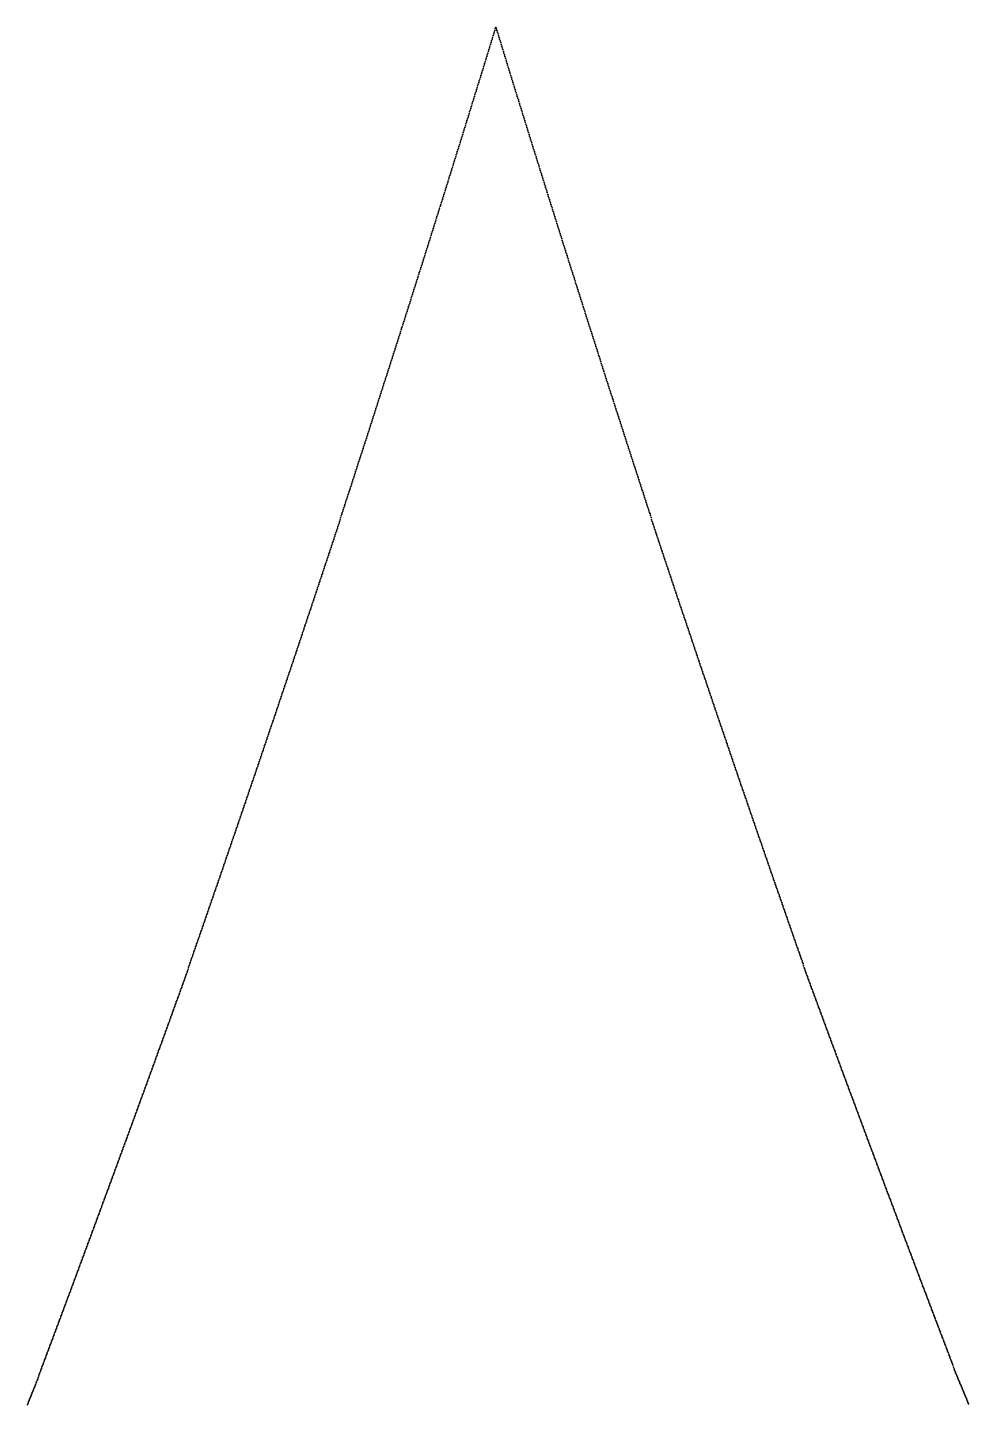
# Model space of a CAD drawing. Header units: metres. Extents: x 0 to 360, y 49 to 117.
# Drawn here: x 142.86 to 153.09, y 83.52 to 98.49 of the extents above; entities that cross this region are included whole.
import ezdxf

# ---------------------------------------------------------------- set-up
doc = ezdxf.new("R2010")
doc.units = ezdxf.units.M

msp = doc.modelspace()

# ---------------------------------------------------------------- linework, layer by layer
for p in [(147.947, 98.478), (147.953, 98.49), (147.959, 98.477), (147.901, 98.327), (147.907, 98.346), (147.913, 98.364), (147.918, 98.383), (147.924, 98.402), (147.93, 98.421), (147.936, 98.44), (147.942, 98.459), (147.965, 98.458), (147.971, 98.439), (147.977, 98.42), (147.982, 98.401), (147.988, 98.382), (147.994, 98.363), (148, 98.345), (148.006, 98.326), (147.854, 98.175), (147.86, 98.194), (147.866, 98.213), (147.872, 98.232), (147.878, 98.251), (147.883, 98.27), (147.889, 98.289), (147.895, 98.308), (148.011, 98.307), (148.017, 98.288), (148.023, 98.269), (148.029, 98.25), (148.035, 98.231), (148.041, 98.212), (148.046, 98.193), (148.052, 98.175), (147.814, 98.043), (147.819, 98.062), (147.825, 98.081), (147.831, 98.1), (147.837, 98.119), (147.843, 98.138), (147.849, 98.156), (148.058, 98.156), (148.064, 98.137), (148.07, 98.118), (148.075, 98.099), (148.081, 98.08), (148.087, 98.061), (148.093, 98.043), (147.767, 97.892), (147.773, 97.911), (147.779, 97.93), (147.785, 97.949), (147.79, 97.968), (147.796, 97.987), (147.802, 98.006), (147.808, 98.024), (148.099, 98.024), (148.105, 98.005), (148.11, 97.986), (148.116, 97.967), (148.122, 97.948), (148.128, 97.93), (148.134, 97.911), (148.139, 97.892), (147.721, 97.742), (147.726, 97.761), (147.732, 97.78), (147.738, 97.798), (147.744, 97.817), (147.75, 97.836), (147.755, 97.855), (147.761, 97.874), (148.145, 97.873), (148.151, 97.854), (148.157, 97.835), (148.163, 97.817), (148.168, 97.798), (148.174, 97.779), (148.18, 97.76), (148.186, 97.741), (147.674, 97.592), (147.68, 97.61), (147.686, 97.629), (147.692, 97.648), (147.697, 97.667), (147.703, 97.686), (147.709, 97.704), (147.715, 97.723), (148.192, 97.723), (148.198, 97.704), (148.203, 97.685), (148.209, 97.666), (148.215, 97.648), (148.221, 97.629), (148.227, 97.61), (148.232, 97.591), (147.628, 97.442), (147.633, 97.46), (147.639, 97.479), (147.645, 97.498), (147.651, 97.517), (147.657, 97.535), (147.662, 97.554), (147.668, 97.573), (148.238, 97.573), (148.244, 97.554), (148.25, 97.535), (148.256, 97.516), (148.262, 97.498), (148.267, 97.479), (148.273, 97.46), (148.279, 97.441), (147.581, 97.292), (147.587, 97.311), (147.593, 97.329), (147.598, 97.348), (147.604, 97.367), (147.61, 97.385), (147.616, 97.404), (147.622, 97.423), (148.285, 97.423), (148.291, 97.404), (148.296, 97.385), (148.302, 97.367), (148.308, 97.348), (148.314, 97.329), (148.32, 97.31), (148.326, 97.292), (147.534, 97.142), (147.54, 97.161), (147.546, 97.18), (147.552, 97.198), (147.558, 97.217), (147.564, 97.236), (147.569, 97.254), (147.575, 97.273), (148.331, 97.273), (148.337, 97.254), (148.343, 97.236), (148.349, 97.217), (148.355, 97.198), (148.36, 97.18), (148.366, 97.161), (148.372, 97.142), (147.488, 96.993), (147.494, 97.012), (147.5, 97.03), (147.505, 97.049), (147.511, 97.068), (147.517, 97.086), (147.523, 97.105), (147.529, 97.124), (148.378, 97.124), (148.384, 97.105), (148.39, 97.086), (148.395, 97.068), (148.401, 97.049), (148.407, 97.031), (148.413, 97.012), (148.419, 96.993), (147.441, 96.844), (147.447, 96.863), (147.453, 96.881), (147.459, 96.9), (147.465, 96.918), (147.47, 96.937), (147.476, 96.956), (147.482, 96.974), (148.424, 96.975), (148.43, 96.956), (148.436, 96.937), (148.442, 96.919), (148.448, 96.9), (148.454, 96.882), (148.459, 96.863), (148.465, 96.844), (147.395, 96.695), (147.401, 96.714), (147.406, 96.732), (147.412, 96.751), (147.418, 96.77), (147.424, 96.788), (147.43, 96.807), (147.436, 96.825), (148.471, 96.826), (148.477, 96.807), (148.483, 96.789), (148.488, 96.77), (148.494, 96.751), (148.5, 96.733), (148.506, 96.714), (148.512, 96.696), (147.342, 96.528), (147.348, 96.547), (147.354, 96.565), (147.36, 96.584), (147.366, 96.602), (147.372, 96.621), (147.377, 96.639), (147.383, 96.658), (147.389, 96.677), (148.518, 96.677), (148.523, 96.659), (148.529, 96.64), (148.535, 96.621), (148.541, 96.603), (148.547, 96.584), (148.552, 96.566), (148.558, 96.547), (148.564, 96.529), (147.296, 96.38), (147.302, 96.398), (147.308, 96.417), (147.313, 96.435), (147.319, 96.454), (147.325, 96.472), (147.331, 96.491), (147.337, 96.51), (148.57, 96.51), (148.576, 96.492), (148.582, 96.473), (148.587, 96.455), (148.593, 96.436), (148.599, 96.418), (148.605, 96.399), (148.611, 96.381), (147.249, 96.232), (147.255, 96.25), (147.261, 96.269), (147.267, 96.287), (147.273, 96.306), (147.278, 96.324), (147.284, 96.343), (147.29, 96.361), (148.616, 96.362), (148.622, 96.344), (148.628, 96.325), (148.634, 96.307), (148.64, 96.288), (148.645, 96.27), (148.651, 96.251), (148.657, 96.233), (147.203, 96.084), (147.209, 96.102), (147.214, 96.121), (147.22, 96.139), (147.226, 96.158), (147.232, 96.176), (147.238, 96.195), (147.244, 96.213), (148.663, 96.214), (148.669, 96.196), (148.675, 96.177), (148.68, 96.159), (148.686, 96.14), (148.692, 96.122), (148.698, 96.104), (148.704, 96.085), (147.156, 95.937), (147.162, 95.955), (147.168, 95.973), (147.174, 95.992), (147.18, 96.01), (147.185, 96.029), (147.191, 96.047), (147.197, 96.066), (148.709, 96.067), (148.715, 96.048), (148.721, 96.03), (148.727, 96.011), (148.733, 95.993), (148.739, 95.975), (148.744, 95.956), (148.75, 95.938), (147.11, 95.789), (147.116, 95.808), (147.121, 95.826), (147.127, 95.844), (147.133, 95.863), (147.139, 95.881), (147.145, 95.9), (147.151, 95.918), (148.756, 95.919), (148.762, 95.901), (148.768, 95.883), (148.773, 95.864), (148.779, 95.846), (148.785, 95.827), (148.791, 95.809), (148.797, 95.791), (147.063, 95.642), (147.069, 95.661), (147.075, 95.679), (147.081, 95.697), (147.087, 95.716), (147.092, 95.734), (147.098, 95.752), (147.104, 95.771), (148.803, 95.772), (148.808, 95.754), (148.814, 95.736), (148.82, 95.717), (148.826, 95.699), (148.832, 95.68), (148.837, 95.662), (148.843, 95.644), (147.017, 95.496), (147.023, 95.514), (147.028, 95.532), (147.034, 95.551), (147.04, 95.569), (147.046, 95.587), (147.052, 95.606), (147.057, 95.624), (148.849, 95.625), (148.855, 95.607), (148.861, 95.589), (148.867, 95.57), (148.872, 95.552), (148.878, 95.534), (148.884, 95.515), (148.89, 95.497), (146.964, 95.331), (146.97, 95.349), (146.976, 95.367), (146.982, 95.386), (146.988, 95.404), (146.993, 95.422), (146.999, 95.441), (147.005, 95.459), (147.011, 95.477), (148.896, 95.479), (148.901, 95.46), (148.907, 95.442), (148.913, 95.424), (148.919, 95.406), (148.925, 95.387), (148.931, 95.369), (148.936, 95.351), (148.942, 95.332), (146.918, 95.184), (146.924, 95.203), (146.929, 95.221), (146.935, 95.239), (146.941, 95.258), (146.947, 95.276), (146.953, 95.294), (146.959, 95.312), (148.948, 95.314), (148.954, 95.296), (148.96, 95.278), (148.965, 95.259), (148.971, 95.241), (148.977, 95.223), (148.983, 95.205), (148.989, 95.186), (146.871, 95.039), (146.877, 95.057), (146.883, 95.075), (146.889, 95.093), (146.895, 95.111), (146.9, 95.13), (146.906, 95.148), (146.912, 95.166), (148.995, 95.168), (149, 95.15), (149.006, 95.132), (149.012, 95.113), (149.018, 95.095), (149.024, 95.077), (149.029, 95.059), (149.035, 95.041), (146.825, 94.893), (146.831, 94.911), (146.836, 94.929), (146.842, 94.947), (146.848, 94.966), (146.854, 94.984), (146.86, 95.002), (146.865, 95.02), (149.041, 95.022), (149.047, 95.004), (149.053, 94.986), (149.059, 94.968), (149.064, 94.95), (149.07, 94.931), (149.076, 94.913), (149.082, 94.895), (146.778, 94.747), (146.784, 94.766), (146.79, 94.784), (146.796, 94.802), (146.801, 94.82), (146.807, 94.838), (146.813, 94.856), (146.819, 94.875), (149.088, 94.877), (149.093, 94.859), (149.099, 94.84), (149.105, 94.822), (149.111, 94.804), (149.117, 94.786), (149.122, 94.768), (149.128, 94.75), (146.726, 94.584), (146.732, 94.602), (146.737, 94.62), (146.743, 94.638), (146.749, 94.657), (146.755, 94.675), (146.761, 94.693), (146.767, 94.711), (146.772, 94.729), (149.134, 94.731), (149.14, 94.713), (149.146, 94.695), (149.152, 94.677), (149.157, 94.659), (149.163, 94.641), (149.169, 94.623), (149.175, 94.605), (149.181, 94.586), (146.679, 94.439), (146.685, 94.457), (146.691, 94.475), (146.697, 94.493), (146.703, 94.512), (146.708, 94.53), (146.714, 94.548), (146.72, 94.566), (149.186, 94.568), (149.192, 94.55), (149.198, 94.532), (149.204, 94.514), (149.21, 94.496), (149.216, 94.478), (149.221, 94.46), (149.227, 94.442), (146.633, 94.294), (146.639, 94.312), (146.644, 94.331), (146.65, 94.349), (146.656, 94.367), (146.662, 94.385), (146.668, 94.403), (146.674, 94.421), (149.233, 94.424), (149.239, 94.405), (149.245, 94.387), (149.25, 94.369), (149.256, 94.351), (149.262, 94.333), (149.268, 94.315), (149.274, 94.297), (146.586, 94.15), (146.592, 94.168), (146.598, 94.186), (146.604, 94.204), (146.61, 94.222), (146.615, 94.24), (146.621, 94.258), (146.627, 94.276), (149.28, 94.279), (149.285, 94.261), (149.291, 94.243), (149.297, 94.225), (149.303, 94.207), (149.309, 94.189), (149.314, 94.171), (149.32, 94.153), (149.326, 94.135), (146.534, 93.988), (146.54, 94.006), (146.546, 94.024), (146.551, 94.042), (146.557, 94.06), (146.563, 94.078), (146.569, 94.096), (146.575, 94.114), (146.58, 94.132), (149.332, 94.117), (149.338, 94.099), (149.344, 94.081), (149.349, 94.063), (149.355, 94.045), (149.361, 94.027), (149.367, 94.009), (149.373, 93.991), (146.487, 93.844), (146.493, 93.862), (146.499, 93.88), (146.505, 93.898), (146.511, 93.916), (146.516, 93.934), (146.522, 93.952), (146.528, 93.97), (149.378, 93.973), (149.384, 93.955), (149.39, 93.937), (149.396, 93.919), (149.402, 93.901), (149.408, 93.883), (149.413, 93.865), (149.419, 93.847), (146.441, 93.7), (146.447, 93.718), (146.452, 93.736), (146.458, 93.754), (146.464, 93.772), (146.47, 93.79), (146.476, 93.808), (146.482, 93.826), (149.425, 93.829), (149.431, 93.811), (149.437, 93.793), (149.442, 93.775), (149.448, 93.757), (149.454, 93.739), (149.46, 93.721), (149.466, 93.703), (149.472, 93.686), (146.388, 93.539), (146.394, 93.557), (146.4, 93.575), (146.406, 93.593), (146.412, 93.611), (146.418, 93.629), (146.423, 93.647), (146.429, 93.664), (146.435, 93.682), (149.477, 93.668), (149.483, 93.65), (149.489, 93.632), (149.495, 93.614), (149.501, 93.596), (149.506, 93.578), (149.512, 93.56), (149.518, 93.542), (146.342, 93.396), (146.348, 93.414), (146.354, 93.432), (146.359, 93.45), (146.365, 93.467), (146.371, 93.485), (146.377, 93.503), (146.383, 93.521), (149.524, 93.524), (149.53, 93.507), (149.536, 93.489), (149.541, 93.471), (149.547, 93.453), (149.553, 93.435), (149.559, 93.417), (149.565, 93.399), (146.295, 93.253), (146.301, 93.271), (146.307, 93.289), (146.313, 93.307), (146.319, 93.325), (146.324, 93.342), (146.33, 93.36), (146.336, 93.378), (149.57, 93.382), (149.576, 93.364), (149.582, 93.346), (149.588, 93.328), (149.594, 93.31), (149.599, 93.292), (149.605, 93.274), (149.611, 93.257), (149.617, 93.239), (146.249, 93.103), (146.255, 93.12), (146.26, 93.138), (146.266, 93.162), (146.272, 93.182), (146.278, 93.2), (146.284, 93.217), (146.29, 93.235), (149.623, 93.221), (149.629, 93.203), (149.634, 93.185), (149.64, 93.165), (149.646, 93.14), (149.652, 93.122), (149.658, 93.104), (149.663, 93.087), (146.197, 92.944), (146.202, 92.962), (146.208, 92.979), (146.214, 92.997), (146.22, 93.015), (146.226, 93.032), (146.231, 93.05), (146.237, 93.067), (146.243, 93.085), (149.669, 93.069), (149.675, 93.052), (149.681, 93.034), (149.687, 93.017), (149.693, 92.999), (149.698, 92.982), (149.704, 92.965), (149.71, 92.947), (146.15, 92.804), (146.156, 92.821), (146.162, 92.839), (146.167, 92.856), (146.173, 92.874), (146.179, 92.892), (146.185, 92.909), (146.191, 92.927), (149.716, 92.93), (149.722, 92.912), (149.727, 92.895), (149.733, 92.877), (149.739, 92.86), (149.745, 92.842), (149.751, 92.825), (149.757, 92.808), (149.762, 92.79), (146.098, 92.646), (146.103, 92.663), (146.109, 92.681), (146.115, 92.698), (146.121, 92.716), (146.127, 92.734), (146.133, 92.751), (146.138, 92.769), (146.144, 92.786), (149.768, 92.773), (149.774, 92.755), (149.78, 92.738), (149.786, 92.72), (149.791, 92.703), (149.797, 92.686), (149.803, 92.668), (149.809, 92.651), (146.045, 92.488), (146.051, 92.506), (146.057, 92.523), (146.063, 92.541), (146.069, 92.558), (146.074, 92.576), (146.08, 92.593), (146.086, 92.611), (146.092, 92.628), (149.815, 92.633), (149.821, 92.616), (149.826, 92.599), (149.832, 92.581), (149.838, 92.564), (149.844, 92.547), (149.85, 92.529), (149.855, 92.512), (149.861, 92.494), (145.999, 92.348), (146.005, 92.366), (146.01, 92.383), (146.016, 92.401), (146.022, 92.418), (146.028, 92.436), (146.034, 92.453), (146.039, 92.471), (149.867, 92.477), (149.873, 92.46), (149.879, 92.442), (149.885, 92.425), (149.89, 92.408), (149.896, 92.39), (149.902, 92.373), (149.908, 92.355), (149.914, 92.338), (145.946, 92.191), (145.952, 92.209), (145.958, 92.226), (145.964, 92.244), (145.97, 92.261), (145.975, 92.278), (145.981, 92.296), (145.987, 92.313), (145.993, 92.331), (149.919, 92.321), (149.925, 92.303), (149.931, 92.286), (149.937, 92.269), (149.943, 92.251), (149.949, 92.234), (149.954, 92.217), (149.96, 92.199), (145.9, 92.052), (145.906, 92.069), (145.911, 92.087), (145.917, 92.104), (145.923, 92.121), (145.929, 92.139), (145.935, 92.156), (145.941, 92.174), (149.966, 92.182), (149.972, 92.165), (149.978, 92.147), (149.983, 92.13), (149.989, 92.113), (149.995, 92.096), (150.001, 92.078), (150.007, 92.061), (150.013, 92.044), (145.847, 91.895), (145.853, 91.912), (145.859, 91.93), (145.865, 91.947), (145.871, 91.965), (145.877, 91.982), (145.882, 91.999), (145.888, 92.017), (145.894, 92.034), (150.018, 92.026), (150.024, 92.009), (150.03, 91.992), (150.036, 91.974), (150.042, 91.957), (150.047, 91.94), (150.053, 91.923), (150.059, 91.905), (145.801, 91.756), (145.807, 91.773), (145.813, 91.791), (145.818, 91.808), (145.824, 91.826), (145.83, 91.843), (145.836, 91.86), (145.842, 91.878), (150.065, 91.888), (150.071, 91.871), (150.076, 91.854), (150.082, 91.836), (150.088, 91.819), (150.094, 91.802), (150.1, 91.784), (150.106, 91.767), (150.111, 91.75), (145.749, 91.6), (145.754, 91.617), (145.76, 91.635), (145.766, 91.652), (145.772, 91.669), (145.778, 91.687), (145.783, 91.704), (145.789, 91.721), (145.795, 91.739), (150.117, 91.733), (150.123, 91.716), (150.129, 91.698), (150.135, 91.681), (150.14, 91.664), (150.146, 91.647), (150.152, 91.629), (150.158, 91.612), (150.164, 91.595), (145.696, 91.444), (145.702, 91.461), (145.708, 91.479), (145.714, 91.496), (145.72, 91.513), (145.725, 91.53), (145.731, 91.548), (145.737, 91.565), (145.743, 91.582), (150.17, 91.578), (150.175, 91.56), (150.181, 91.543), (150.187, 91.526), (150.193, 91.509), (150.199, 91.492), (150.204, 91.474), (150.21, 91.457), (150.216, 91.44), (145.65, 91.305), (145.656, 91.323), (145.661, 91.34), (145.667, 91.357), (145.673, 91.375), (145.679, 91.392), (145.685, 91.409), (145.69, 91.427), (150.222, 91.423), (150.228, 91.406), (150.234, 91.389), (150.239, 91.371), (150.245, 91.354), (150.251, 91.337), (150.257, 91.32), (150.263, 91.303), (145.597, 91.15), (145.603, 91.167), (145.609, 91.185), (145.615, 91.202), (145.621, 91.219), (145.626, 91.236), (145.632, 91.254), (145.638, 91.271), (145.644, 91.288), (150.268, 91.285), (150.274, 91.268), (150.28, 91.251), (150.286, 91.234), (150.292, 91.217), (150.298, 91.2), (150.303, 91.183), (150.309, 91.165), (150.315, 91.148), (145.545, 90.995), (145.551, 91.012), (145.557, 91.029), (145.562, 91.047), (145.568, 91.064), (145.574, 91.081), (145.58, 91.098), (145.586, 91.116), (145.592, 91.133), (150.321, 91.131), (150.327, 91.114), (150.332, 91.097), (150.338, 91.08), (150.344, 91.063), (150.35, 91.046), (150.356, 91.028), (150.362, 91.011), (150.367, 90.994), (145.498, 90.857), (145.504, 90.874), (145.51, 90.892), (145.516, 90.909), (145.522, 90.926), (145.528, 90.943), (145.533, 90.96), (145.539, 90.978), (150.373, 90.977), (150.379, 90.96), (150.385, 90.943), (150.391, 90.926), (150.396, 90.909), (150.402, 90.892), (150.408, 90.874), (150.414, 90.857), (145.446, 90.702), (145.452, 90.72), (145.458, 90.737), (145.464, 90.754), (145.469, 90.771), (145.475, 90.788), (145.481, 90.805), (145.487, 90.823), (145.493, 90.84), (150.42, 90.84), (150.426, 90.823), (150.431, 90.806), (150.437, 90.789), (150.443, 90.772), (150.449, 90.755), (150.455, 90.738), (150.46, 90.721), (150.466, 90.704), (145.394, 90.548), (145.4, 90.565), (145.405, 90.582), (145.411, 90.599), (145.417, 90.617), (145.423, 90.634), (145.429, 90.651), (145.434, 90.668), (145.44, 90.685), (150.472, 90.687), (150.478, 90.67), (150.484, 90.653), (150.49, 90.636), (150.495, 90.618), (150.501, 90.601), (150.507, 90.584), (150.513, 90.567), (150.519, 90.55), (145.341, 90.394), (145.347, 90.411), (145.353, 90.428), (145.359, 90.445), (145.365, 90.462), (145.37, 90.479), (145.376, 90.496), (145.382, 90.514), (145.388, 90.531), (150.524, 90.533), (150.53, 90.516), (150.536, 90.499), (150.542, 90.482), (150.548, 90.465), (150.554, 90.448), (150.559, 90.431), (150.565, 90.414), (150.571, 90.397), (145.295, 90.257), (145.301, 90.274), (145.306, 90.291), (145.312, 90.308), (145.318, 90.325), (145.324, 90.342), (145.33, 90.359), (145.336, 90.377), (150.577, 90.38), (150.583, 90.363), (150.588, 90.346), (150.594, 90.329), (150.6, 90.312), (150.606, 90.295), (150.612, 90.278), (150.617, 90.261), (150.623, 90.244), (145.242, 90.103), (145.248, 90.12), (145.254, 90.137), (145.26, 90.154), (145.266, 90.171), (145.272, 90.189), (145.277, 90.206), (145.283, 90.223), (145.289, 90.24), (150.629, 90.227), (150.635, 90.21), (150.641, 90.193), (150.647, 90.176), (150.652, 90.159), (150.658, 90.142), (150.664, 90.126), (150.67, 90.109), (145.19, 89.95), (145.196, 89.967), (145.202, 89.984), (145.208, 90.001), (145.213, 90.018), (145.219, 90.035), (145.225, 90.052), (145.231, 90.069), (145.237, 90.086), (150.676, 90.092), (150.681, 90.075), (150.687, 90.058), (150.693, 90.041), (150.699, 90.024), (150.705, 90.007), (150.711, 89.99), (150.716, 89.973), (150.722, 89.956), (145.138, 89.797), (145.144, 89.814), (145.149, 89.831), (145.155, 89.848), (145.161, 89.865), (145.167, 89.882), (145.173, 89.899), (145.178, 89.916), (145.184, 89.933), (150.728, 89.939), (150.734, 89.922), (150.74, 89.905), (150.745, 89.889), (150.751, 89.872), (150.757, 89.855), (150.763, 89.838), (150.769, 89.821), (150.775, 89.804), (145.091, 89.661), (145.097, 89.678), (145.103, 89.695), (145.109, 89.712), (145.115, 89.729), (145.12, 89.746), (145.126, 89.763), (145.132, 89.78), (150.78, 89.787), (150.786, 89.77), (150.792, 89.753), (150.798, 89.736), (150.804, 89.72), (150.809, 89.703), (150.815, 89.686), (150.821, 89.669), (150.827, 89.652), (145.039, 89.508), (145.045, 89.525), (145.051, 89.542), (145.056, 89.559), (145.062, 89.576), (145.068, 89.593), (145.074, 89.61), (145.08, 89.627), (145.085, 89.644), (150.833, 89.635), (150.839, 89.618), (150.844, 89.602), (150.85, 89.585), (150.856, 89.568), (150.862, 89.551), (150.868, 89.534), (150.873, 89.517), (150.879, 89.5), (144.987, 89.355), (144.992, 89.372), (144.998, 89.389), (145.004, 89.406), (145.01, 89.423), (145.016, 89.44), (145.021, 89.457), (145.027, 89.474), (145.033, 89.491), (150.885, 89.484), (150.891, 89.467), (150.897, 89.45), (150.903, 89.433), (150.908, 89.416), (150.914, 89.4), (150.92, 89.383), (150.926, 89.366), (150.932, 89.349), (144.934, 89.203), (144.94, 89.22), (144.946, 89.237), (144.952, 89.254), (144.957, 89.271), (144.963, 89.288), (144.969, 89.305), (144.975, 89.322), (144.981, 89.339), (150.937, 89.332), (150.943, 89.315), (150.949, 89.299), (150.955, 89.282), (150.961, 89.265), (150.967, 89.248), (150.972, 89.232), (150.978, 89.215), (150.984, 89.198), (144.882, 89.051), (144.888, 89.068), (144.893, 89.085), (144.899, 89.102), (144.905, 89.119), (144.911, 89.136), (144.917, 89.153), (144.923, 89.17), (144.928, 89.186), (150.99, 89.181), (150.996, 89.164), (151.001, 89.148), (151.007, 89.131), (151.013, 89.114), (151.019, 89.097), (151.025, 89.081), (151.031, 89.064), (151.036, 89.047), (144.829, 88.9), (144.835, 88.917), (144.841, 88.933), (144.847, 88.95), (144.853, 88.967), (144.859, 88.984), (144.864, 89.001), (144.87, 89.018), (144.876, 89.035), (151.042, 89.03), (151.048, 89.014), (151.054, 88.997), (151.06, 88.98), (151.065, 88.963), (151.071, 88.947), (151.077, 88.93), (151.083, 88.913), (151.089, 88.896), (144.777, 88.748), (144.783, 88.765), (144.789, 88.782), (144.795, 88.799), (144.8, 88.816), (144.806, 88.832), (144.812, 88.849), (144.818, 88.866), (144.824, 88.883), (151.095, 88.88), (151.1, 88.863), (151.106, 88.846), (151.112, 88.83), (151.118, 88.813), (151.124, 88.796), (151.129, 88.779), (151.135, 88.763), (151.141, 88.746), (144.725, 88.597), (144.731, 88.614), (144.736, 88.631), (144.742, 88.648), (144.748, 88.664), (144.754, 88.681), (144.76, 88.698), (144.765, 88.715), (144.771, 88.732), (151.147, 88.729), (151.153, 88.713), (151.159, 88.696), (151.164, 88.679), (151.17, 88.663), (151.176, 88.646), (151.182, 88.629), (151.188, 88.613), (144.672, 88.447), (144.678, 88.463), (144.684, 88.48), (144.69, 88.497), (144.696, 88.514), (144.701, 88.53), (144.707, 88.547), (144.713, 88.564), (144.719, 88.581), (151.193, 88.596), (151.199, 88.579), (151.205, 88.563), (151.211, 88.546), (151.217, 88.529), (151.222, 88.513), (151.228, 88.496), (151.234, 88.479), (151.24, 88.463), (144.626, 88.313), (144.632, 88.329), (144.637, 88.346), (144.643, 88.363), (144.649, 88.38), (144.655, 88.396), (144.661, 88.413), (144.667, 88.43), (151.246, 88.446), (151.252, 88.43), (151.257, 88.413), (151.263, 88.396), (151.269, 88.38), (151.275, 88.363), (151.281, 88.346), (151.286, 88.33), (151.292, 88.313), (144.573, 88.157), (144.579, 88.173), (144.585, 88.189), (144.591, 88.206), (144.597, 88.222), (144.603, 88.238), (144.608, 88.257), (144.614, 88.279), (144.62, 88.296), (151.298, 88.293), (151.304, 88.27), (151.31, 88.254), (151.316, 88.238), (151.321, 88.223), (151.327, 88.207), (151.333, 88.191), (151.339, 88.175), (151.345, 88.159), (144.521, 88.012), (144.527, 88.028), (144.533, 88.044), (144.539, 88.06), (144.544, 88.077), (144.55, 88.093), (144.556, 88.109), (144.562, 88.125), (144.568, 88.141), (151.35, 88.144), (151.356, 88.128), (151.362, 88.112), (151.368, 88.096), (151.374, 88.08), (151.38, 88.065), (151.385, 88.049), (151.391, 88.033), (151.397, 88.017), (151.403, 88.001), (144.463, 87.851), (144.469, 87.867), (144.475, 87.883), (144.48, 87.899), (144.486, 87.916), (144.492, 87.932), (144.498, 87.948), (144.504, 87.964), (144.51, 87.98), (144.515, 87.996), (151.409, 87.986), (151.414, 87.97), (151.42, 87.954), (151.426, 87.938), (151.432, 87.922), (151.438, 87.907), (151.444, 87.891), (151.449, 87.875), (151.455, 87.859), (144.411, 87.706), (144.416, 87.723), (144.422, 87.739), (144.428, 87.755), (144.434, 87.771), (144.44, 87.787), (144.446, 87.803), (144.451, 87.819), (144.457, 87.835), (151.461, 87.844), (151.467, 87.828), (151.473, 87.812), (151.478, 87.796), (151.484, 87.78), (151.49, 87.765), (151.496, 87.749), (151.502, 87.733), (151.508, 87.717), (151.513, 87.702), (144.358, 87.562), (144.364, 87.578), (144.37, 87.594), (144.376, 87.61), (144.382, 87.626), (144.387, 87.642), (144.393, 87.658), (144.399, 87.674), (144.405, 87.69), (151.519, 87.686), (151.525, 87.67), (151.531, 87.654), (151.537, 87.639), (151.542, 87.623), (151.548, 87.607), (151.554, 87.591), (151.56, 87.576), (151.566, 87.56), (144.3, 87.402), (144.306, 87.418), (144.312, 87.434), (144.318, 87.45), (144.323, 87.466), (144.329, 87.482), (144.335, 87.498), (144.341, 87.514), (144.347, 87.53), (144.352, 87.546), (151.572, 87.544), (151.577, 87.529), (151.583, 87.513), (151.589, 87.497), (151.595, 87.481), (151.601, 87.466), (151.606, 87.45), (151.612, 87.434), (151.618, 87.418), (151.624, 87.403), (144.248, 87.257), (144.254, 87.273), (144.259, 87.289), (144.265, 87.305), (144.271, 87.321), (144.277, 87.338), (144.283, 87.354), (144.288, 87.37), (144.294, 87.386), (151.63, 87.387), (151.636, 87.371), (151.641, 87.356), (151.647, 87.34), (151.653, 87.324), (151.659, 87.308), (151.665, 87.293), (151.67, 87.277), (151.676, 87.261), (144.195, 87.113), (144.201, 87.129), (144.207, 87.145), (144.213, 87.161), (144.219, 87.177), (144.224, 87.193), (144.23, 87.209), (144.236, 87.225), (144.242, 87.241), (151.682, 87.246), (151.688, 87.23), (151.694, 87.214), (151.7, 87.199), (151.705, 87.183), (151.711, 87.167), (151.717, 87.152), (151.723, 87.136), (151.729, 87.12), (151.734, 87.105), (144.137, 86.954), (144.143, 86.97), (144.149, 86.986), (144.155, 87.002), (144.16, 87.018), (144.166, 87.034), (144.172, 87.05), (144.178, 87.066), (144.184, 87.082), (144.19, 87.097), (151.74, 87.089), (151.746, 87.073), (151.752, 87.057), (151.758, 87.042), (151.764, 87.026), (151.769, 87.01), (151.775, 86.995), (151.781, 86.979), (151.787, 86.963), (144.085, 86.81), (144.091, 86.826), (144.096, 86.842), (144.102, 86.858), (144.108, 86.874), (144.114, 86.89), (144.12, 86.906), (144.126, 86.922), (144.131, 86.938), (151.793, 86.948), (151.798, 86.932), (151.804, 86.917), (151.81, 86.901), (151.816, 86.885), (151.822, 86.87), (151.828, 86.854), (151.833, 86.838), (151.839, 86.823), (151.845, 86.807), (144.027, 86.651), (144.032, 86.667), (144.038, 86.683), (144.044, 86.699), (144.05, 86.715), (144.056, 86.73), (144.062, 86.746), (144.067, 86.762), (144.073, 86.778), (144.079, 86.794), (151.851, 86.791), (151.857, 86.776), (151.862, 86.76), (151.868, 86.744), (151.874, 86.729), (151.88, 86.713), (151.886, 86.698), (151.892, 86.682), (151.897, 86.666), (151.903, 86.651), (143.974, 86.508), (143.98, 86.524), (143.986, 86.539), (143.992, 86.555), (143.998, 86.571), (144.003, 86.587), (144.009, 86.603), (144.015, 86.619), (144.021, 86.635), (151.909, 86.635), (151.915, 86.619), (151.921, 86.604), (151.926, 86.588), (151.932, 86.573), (151.938, 86.557), (151.944, 86.541), (151.95, 86.526), (151.956, 86.51), (143.922, 86.365), (143.928, 86.381), (143.934, 86.396), (143.939, 86.412), (143.945, 86.428), (143.951, 86.444), (143.957, 86.46), (143.963, 86.476), (143.968, 86.492), (151.961, 86.495), (151.967, 86.479), (151.973, 86.463), (151.979, 86.448), (151.985, 86.432), (151.99, 86.417), (151.996, 86.401), (152.002, 86.385), (152.008, 86.37), (152.014, 86.354), (143.864, 86.206), (143.87, 86.222), (143.875, 86.238), (143.881, 86.254), (143.887, 86.269), (143.893, 86.285), (143.899, 86.301), (143.904, 86.317), (143.91, 86.333), (143.916, 86.349), (152.019, 86.339), (152.025, 86.323), (152.031, 86.308), (152.037, 86.292), (152.043, 86.276), (152.049, 86.261), (152.054, 86.245), (152.06, 86.23), (152.066, 86.214), (143.811, 86.063), (143.817, 86.079), (143.823, 86.095), (143.829, 86.111), (143.835, 86.127), (143.84, 86.143), (143.846, 86.158), (143.852, 86.174), (143.858, 86.19), (152.072, 86.199), (152.078, 86.183), (152.083, 86.168), (152.089, 86.152), (152.095, 86.136), (152.101, 86.121), (152.107, 86.105), (152.113, 86.09), (152.118, 86.074), (152.124, 86.059), (143.753, 85.905), (143.759, 85.921), (143.765, 85.937), (143.771, 85.953), (143.776, 85.968), (143.782, 85.984), (143.788, 86), (143.794, 86.016), (143.8, 86.032), (143.806, 86.047), (152.13, 86.043), (152.136, 86.028), (152.142, 86.012), (152.147, 85.997), (152.153, 85.981), (152.159, 85.966), (152.165, 85.95), (152.171, 85.934), (152.177, 85.919), (152.182, 85.903), (143.701, 85.763), (143.707, 85.779), (143.712, 85.794), (143.718, 85.81), (143.724, 85.826), (143.73, 85.842), (143.736, 85.858), (143.742, 85.873), (143.747, 85.889), (152.188, 85.888), (152.194, 85.872), (152.2, 85.857), (152.206, 85.841), (152.211, 85.826), (152.217, 85.81), (152.223, 85.795), (152.229, 85.779), (152.235, 85.764), (143.643, 85.605), (143.648, 85.621), (143.654, 85.637), (143.66, 85.652), (143.666, 85.668), (143.672, 85.684), (143.678, 85.7), (143.683, 85.715), (143.689, 85.731), (143.695, 85.747), (152.241, 85.748), (152.246, 85.733), (152.252, 85.717), (152.258, 85.702), (152.264, 85.686), (152.27, 85.671), (152.275, 85.655), (152.281, 85.64), (152.287, 85.624), (152.293, 85.609), (143.59, 85.463), (143.596, 85.479), (143.602, 85.495), (143.608, 85.511), (143.614, 85.526), (143.619, 85.542), (143.625, 85.558), (143.631, 85.574), (143.637, 85.589), (152.299, 85.594), (152.305, 85.578), (152.31, 85.563), (152.316, 85.547), (152.322, 85.532), (152.328, 85.516), (152.334, 85.501), (152.339, 85.485), (152.345, 85.47), (152.351, 85.454), (143.532, 85.306), (143.538, 85.322), (143.544, 85.337), (143.55, 85.353), (143.555, 85.369), (143.561, 85.385), (143.567, 85.4), (143.573, 85.416), (143.579, 85.432), (143.584, 85.448), (152.357, 85.439), (152.363, 85.423), (152.369, 85.408), (152.374, 85.393), (152.38, 85.377), (152.386, 85.362), (152.392, 85.346), (152.398, 85.331), (152.403, 85.315), (143.48, 85.165), (143.486, 85.18), (143.491, 85.196), (143.497, 85.212), (143.503, 85.227), (143.509, 85.243), (143.515, 85.259), (143.52, 85.274), (143.526, 85.29), (152.409, 85.3), (152.415, 85.284), (152.421, 85.269), (152.427, 85.254), (152.433, 85.238), (152.438, 85.223), (152.444, 85.207), (152.45, 85.192), (152.456, 85.177), (152.462, 85.161), (143.422, 85.008), (143.427, 85.023), (143.433, 85.039), (143.439, 85.055), (143.445, 85.07), (143.451, 85.086), (143.456, 85.102), (143.462, 85.117), (143.468, 85.133), (143.474, 85.149), (152.467, 85.146), (152.473, 85.13), (152.479, 85.115), (152.485, 85.099), (152.491, 85.084), (152.497, 85.069), (152.502, 85.053), (152.508, 85.038), (152.514, 85.022), (152.52, 85.007), (143.369, 84.867), (143.375, 84.882), (143.381, 84.898), (143.387, 84.914), (143.393, 84.929), (143.398, 84.945), (143.404, 84.961), (143.41, 84.976), (143.416, 84.992), (152.526, 84.992), (152.531, 84.976), (152.537, 84.961), (152.543, 84.946), (152.549, 84.93), (152.555, 84.915), (152.561, 84.899), (152.566, 84.884), (152.572, 84.869), (143.311, 84.71), (143.317, 84.726), (143.323, 84.741), (143.329, 84.757), (143.334, 84.773), (143.34, 84.788), (143.346, 84.804), (143.352, 84.82), (143.358, 84.835), (143.363, 84.851), (152.578, 84.853), (152.584, 84.838), (152.59, 84.823), (152.595, 84.807), (152.601, 84.792), (152.607, 84.776), (152.613, 84.761), (152.619, 84.746), (152.625, 84.73), (152.63, 84.715), (143.259, 84.57), (143.265, 84.585), (143.27, 84.601), (143.276, 84.616), (143.282, 84.632), (143.288, 84.648), (143.294, 84.663), (143.299, 84.679), (143.305, 84.695), (152.636, 84.7), (152.642, 84.684), (152.648, 84.669), (152.654, 84.654), (152.659, 84.638), (152.665, 84.623), (152.671, 84.608), (152.677, 84.592), (152.683, 84.577), (152.689, 84.562), (143.201, 84.414), (143.206, 84.429), (143.212, 84.445), (143.218, 84.46), (143.224, 84.476), (143.23, 84.492), (143.235, 84.507), (143.241, 84.523), (143.247, 84.538), (143.253, 84.554), (152.694, 84.546), (152.7, 84.531), (152.706, 84.516), (152.712, 84.5), (152.718, 84.485), (152.723, 84.47), (152.729, 84.454), (152.735, 84.439), (152.741, 84.424), (152.747, 84.409), (143.142, 84.258), (143.148, 84.274), (143.154, 84.289), (143.16, 84.305), (143.166, 84.32), (143.171, 84.336), (143.177, 84.351), (143.183, 84.367), (143.189, 84.383), (143.195, 84.398), (152.753, 84.393), (152.758, 84.378), (152.764, 84.363), (152.77, 84.347), (152.776, 84.332), (152.782, 84.317), (152.787, 84.302), (152.793, 84.286), (152.799, 84.271), (143.09, 84.118), (143.096, 84.134), (143.102, 84.149), (143.107, 84.165), (143.113, 84.18), (143.119, 84.196), (143.125, 84.211), (143.131, 84.227), (143.137, 84.242), (152.805, 84.256), (152.811, 84.24), (152.817, 84.225), (152.822, 84.21), (152.828, 84.195), (152.834, 84.179), (152.84, 84.164), (152.846, 84.149), (152.851, 84.133), (152.857, 84.118), (143.032, 83.963), (143.038, 83.978), (143.043, 83.994), (143.049, 84.009), (143.055, 84.025), (143.061, 84.04), (143.067, 84.056), (143.073, 84.072), (143.078, 84.087), (143.084, 84.103), (152.863, 84.103), (152.869, 84.088), (152.875, 84.072), (152.881, 84.057), (152.886, 84.042), (152.892, 84.027), (152.898, 84.011), (152.904, 83.996), (152.91, 83.981), (152.915, 83.966), (142.979, 83.816), (142.985, 83.834), (142.991, 83.854), (142.997, 83.87), (143.003, 83.885), (143.009, 83.901), (143.014, 83.916), (143.02, 83.932), (143.026, 83.947), (152.921, 83.95), (152.927, 83.929), (152.933, 83.911), (152.939, 83.897), (152.945, 83.883), (152.95, 83.869), (152.956, 83.855), (152.962, 83.841), (152.968, 83.827), (152.974, 83.813), (142.921, 83.67), (142.927, 83.685), (142.933, 83.699), (142.939, 83.714), (142.945, 83.728), (142.95, 83.743), (142.956, 83.758), (142.962, 83.772), (142.968, 83.787), (142.974, 83.801), (152.979, 83.799), (152.985, 83.785), (152.991, 83.771), (152.997, 83.757), (153.003, 83.743), (153.009, 83.729), (153.014, 83.715), (153.02, 83.701), (153.026, 83.687), (153.032, 83.673), (153.038, 83.659), (142.863, 83.525), (142.869, 83.539), (142.875, 83.554), (142.881, 83.568), (142.886, 83.583), (142.892, 83.597), (142.898, 83.612), (142.904, 83.626), (142.91, 83.641), (142.915, 83.656), (153.043, 83.645), (153.049, 83.631), (153.055, 83.617), (153.061, 83.603), (153.067, 83.589), (153.073, 83.575), (153.078, 83.561), (153.084, 83.547), (153.09, 83.533)]:
    msp.add_point(p)

doc.saveas('drawing.dxf')
